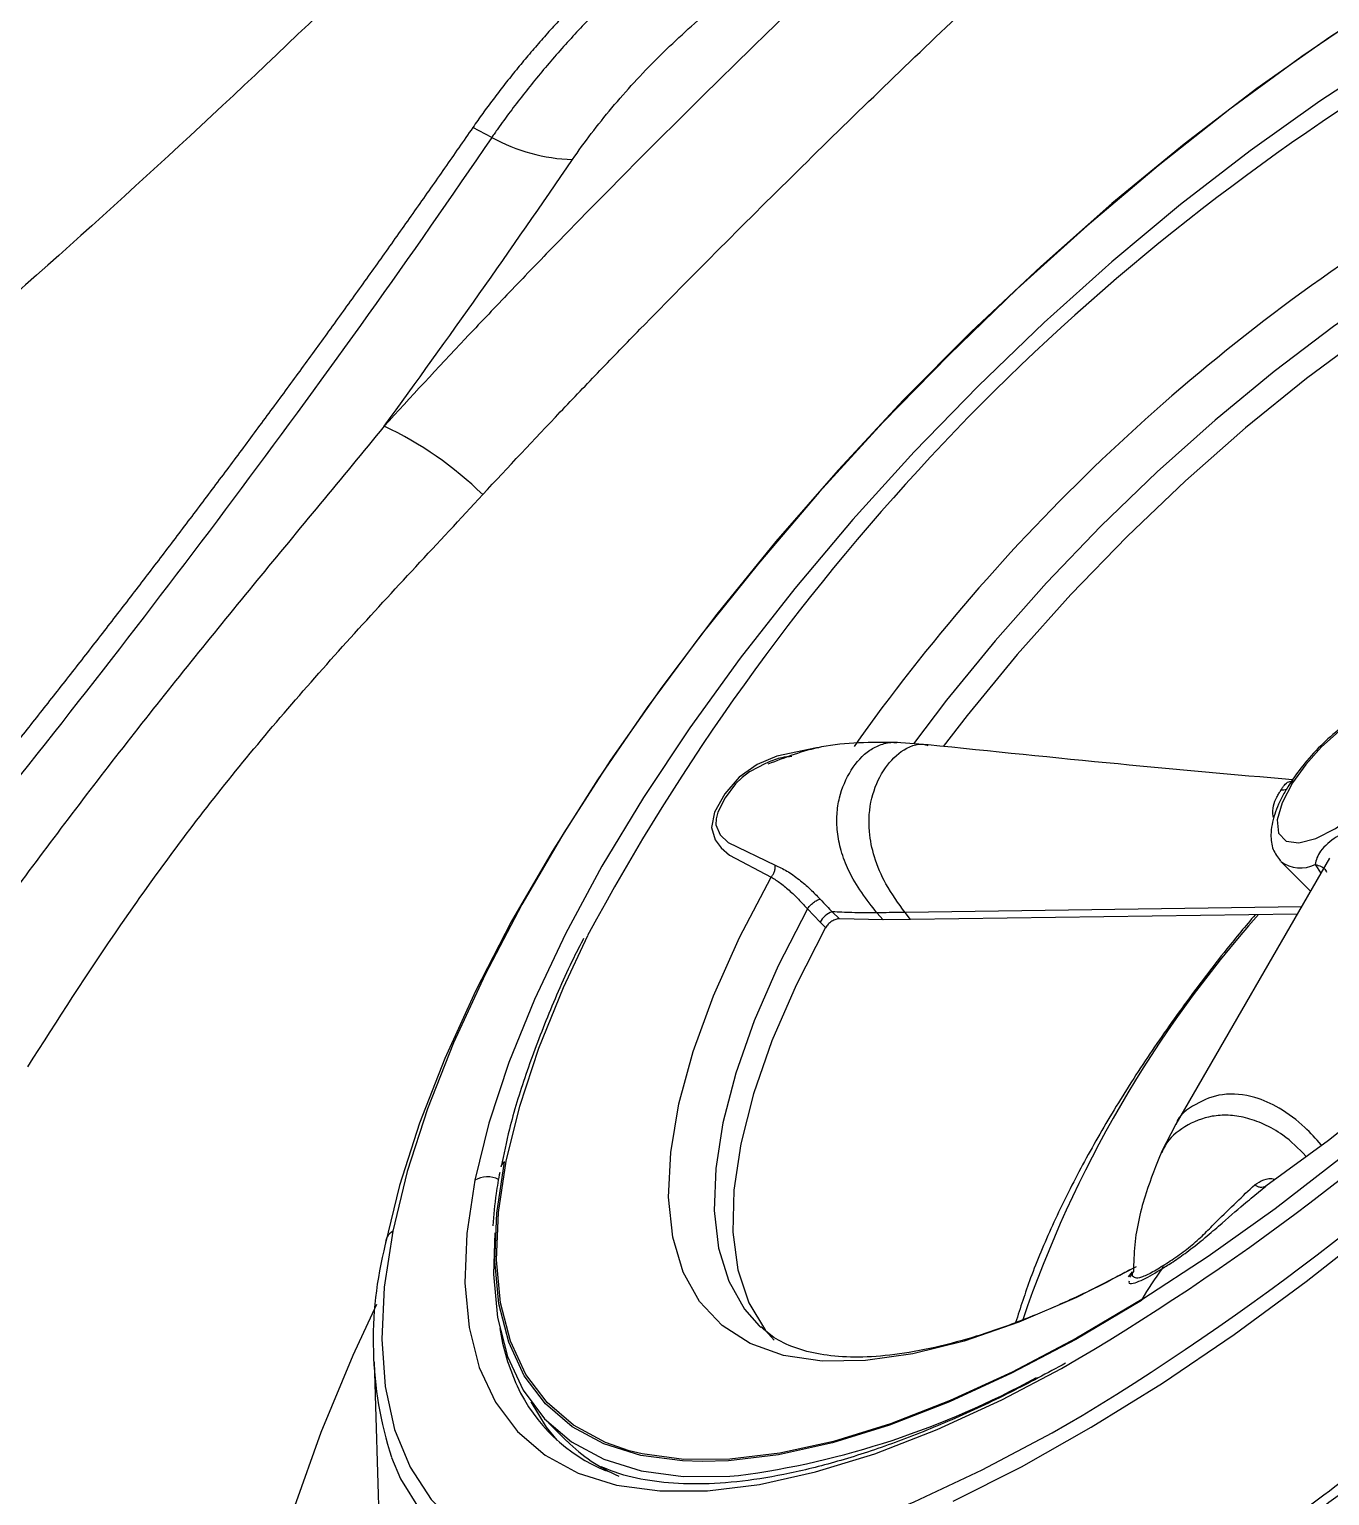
# Model space of a CAD drawing. Extents: x 409 to 498, y 628 to 778.
# Drawn here: x 481.435 to 483.787, y 657.847 to 660.499 of the extents above; entities that cross this region are included whole.
import ezdxf

# ---------------------------------------------------------------- set-up
doc = ezdxf.new("R2010")
doc.units = 0
doc.header["$MEASUREMENT"] = 0
doc.layers.add('1', color=4, linetype='Continuous')
doc.layers.add('GEOMETRY', color=4, linetype='Continuous', lineweight=25)

# ---------------------------------------------------------------- blocks, each defined once
blk = doc.blocks.new('2026_PULSE')
at = {"layer": 'GEOMETRY'}
for p, q in [((73.6943, 15.3433), (73.6598, 15.3611)), ((74.4826, 14.2447), (74.4262, 14.2488)), ((75.2092, 14.0395), (74.9313, 13.5582)), ((75.1215, 14.0329), (75.1748, 13.98)), ((75.1834, 14.0281), (75.1937, 14.0127)), ((75.1583, 13.9515), (74.4415, 13.9414)), ((74.2649, 13.9477), (74.2878, 13.9237)), ((74.3099, 13.9426), (74.323, 13.9298)), ((74.4018, 13.9278), (74.323, 13.9298)), ((74.4018, 13.9278), (74.3907, 13.9407)), ((74.4516, 13.9285), (74.4018, 13.9278)), ((74.4516, 13.9285), (74.4415, 13.9414)), ((75.1507, 13.9383), (74.4516, 13.9285)), ((74.2878, 13.9237), (74.2978, 13.9139)), ((74.9313, 13.5582), (74.905, 13.5071)), ((75.0677, 13.4246), (75.0939, 13.4461)), ((74.8521, 13.2911), (74.8453, 13.2825)), ((74.1779, 13.1934), (74.1808, 13.1907)), ((73.4816, 13.1288), (73.4971, 12.5982)), ((73.797, 13.018), (73.8302, 12.985))]:
    blk.add_line(p, q, dxfattribs=at)
at = {"layer": 'GEOMETRY', "flags": 128}
for points in [[(75.289, 15.5778), (75.1592, 15.4897), (75.029, 15.3942), (74.8992, 15.2918), (74.7708, 15.1832), (74.6444, 15.0691), (74.5211, 14.9502), (74.4014, 14.8273), (74.2863, 14.7013), (74.1764, 14.5728), (74.0725, 14.4428), (73.9753, 14.3121), (73.8853, 14.1815), (73.8032, 14.0519), (73.7295, 13.9241), (73.6647, 13.799), (73.6092, 13.6774), (73.5633, 13.56), (73.5274, 13.4477), (73.5016, 13.341)], [(75.3404, 15.6098), (75.2096, 15.5246), (75.0779, 15.4314), (74.9464, 15.3308), (74.8158, 15.2234), (74.6871, 15.11), (74.5611, 14.9913), (74.4387, 14.8683), (74.3208, 14.7416), (74.2081, 14.6122), (74.1014, 14.481), (74.0015, 14.3489), (73.909, 14.2167), (73.8246, 14.0854), (73.7487, 13.9558), (73.6821, 13.8289), (73.625, 13.7055), (73.578, 13.5864), (73.5412, 13.4726), (73.5151, 13.3646)], [(75.4399, 15.5631), (75.3166, 15.4902), (75.1915, 15.4086), (75.0657, 15.3189), (74.94, 15.2217), (74.8155, 15.1179), (74.693, 15.0082), (74.5736, 14.8934), (74.458, 14.7744), (74.3473, 14.6522), (74.2422, 14.5276), (74.1436, 14.4016), (74.0521, 14.2752), (73.9685, 14.1492), (73.8935, 14.0248), (73.8275, 13.9028), (73.7712, 13.7841), (73.7249, 13.6697), (73.6889, 13.5604), (73.6636, 13.457)], [(74.8699, 13.2412), (74.99, 13.3196), (75.1109, 13.4058), (75.2316, 13.4991), (75.3512, 13.5988), (75.4689, 13.7042), (75.5836, 13.8144), (75.6946, 13.9287), (75.8009, 14.0461), (75.9019, 14.1658), (75.9966, 14.2868), (76.0845, 14.4083), (76.1647, 14.5292), (76.2368, 14.6488), (76.3002, 14.766), (76.3543, 14.88), (76.3988, 14.9899), (76.4333, 15.0948), (76.4576, 15.1941), (76.4715, 15.2869), (76.4749, 15.3724), (76.4677, 15.4502), (76.4608, 15.4834)], [(76.0839, 15.3349), (76.0608, 15.3383), (75.989, 15.3408), (75.9097, 15.3328), (75.8238, 15.3144), (75.7319, 15.2857), (75.6351, 15.247), (75.5341, 15.1987), (75.43, 15.1413), (75.3238, 15.0752), (75.2164, 15.0011), (75.1089, 14.9198), (75.0023, 14.8319), (74.8975, 14.7383), (74.7956, 14.6399), (74.6976, 14.5376), (74.6044, 14.4325), (74.5168, 14.3254), (74.4569, 14.2465)], [(73.5126, 12.9558), (73.5292, 12.9169), (73.5657, 12.8576)], [(74.5283, 12.8764), (74.6519, 12.9387), (74.7784, 13.0101), (74.907, 13.09), (75.0368, 13.178), (75.167, 13.2736), (75.2967, 13.376), (75.4252, 13.4846), (75.5515, 13.5987), (75.6749, 13.7176), (75.7945, 13.8404), (75.9097, 13.9665), (76.0195, 14.095), (76.1234, 14.225), (76.2207, 14.3557), (76.3106, 14.4863), (76.3927, 14.6159), (76.4664, 14.7436), (76.5313, 14.8687), (76.5868, 14.9904), (76.6327, 15.1078), (76.6686, 15.2201), (76.6943, 15.3267)], [(76.0592, 15.3076), (75.983, 15.3049), (75.8975, 15.2912), (75.8054, 15.2663), (75.7075, 15.2307), (75.6048, 15.1847), (75.4984, 15.1287), (75.3893, 15.0633), (75.2787, 14.9892), (75.1676, 14.9071), (75.0573, 14.8178), (74.9487, 14.7223), (74.843, 14.6214), (74.7413, 14.5163), (74.6445, 14.408), (74.5537, 14.2975), (74.5108, 14.2418)], [(76.2698, 14.9169), (76.2668, 14.9058), (76.2349, 14.8076), (76.1924, 14.7043), (76.1397, 14.5967), (76.0773, 14.4859), (76.0058, 14.3731), (75.926, 14.2593), (75.8386, 14.1457), (75.7444, 14.0334), (75.6445, 13.9235), (75.5398, 13.817), (75.4313, 13.7151), (75.32, 13.6187), (75.2072, 13.5287), (75.0939, 13.4461)], [(75.1424, 14.176), (75.1234, 14.1399), (75.1148, 14.1086), (75.1172, 14.0847), (75.1306, 14.0705), (75.1536, 14.0671), (75.1843, 14.0749), (75.22, 14.0932), (75.2574, 14.1203), (75.2932, 14.1539), (75.3243, 14.191), (75.3479, 14.2282), (75.3619, 14.2623), (75.365, 14.2902), (75.357, 14.3095)], [(75.357, 14.3095), (75.3414, 14.3179), (75.3189, 14.3178), (75.291, 14.3092), (75.2596, 14.2926), (75.2269, 14.2693), (75.195, 14.2407), (75.1662, 14.2089), (75.1424, 14.176)], [(74.2858, 14.2391), (74.2813, 14.2389), (74.2098, 14.2241), (74.1742, 14.209), (74.1413, 14.186), (74.1155, 14.1562), (74.0969, 14.123), (74.0915, 14.0949), (74.098, 14.0728), (74.1092, 14.058), (74.1239, 14.0451), (74.1995, 14.0051), (74.1995, 14.0051)], [(74.1924, 14.2122), (74.1889, 14.211), (74.1602, 14.1956), (74.147, 14.1856), (74.1352, 14.1741), (74.1161, 14.1488), (74.1028, 14.123), (74.0997, 14.1109), (74.0996, 14.0999), (74.1071, 14.0819), (74.1215, 14.068), (74.2064, 14.0269), (74.2064, 14.0269)], [(74.8593, 13.3002), (74.7514, 13.2452), (74.6475, 13.2004), (74.5487, 13.1662), (74.4558, 13.1428), (74.3698, 13.1307), (74.2916, 13.1298), (74.2219, 13.1402), (74.1613, 13.1618), (74.1106, 13.1944), (74.0701, 13.2376), (74.0404, 13.291), (74.0216, 13.3541), (74.014, 13.4263), (74.0177, 13.5069), (74.0325, 13.5951), (74.0584, 13.6899), (74.0951, 13.7905), (74.1423, 13.896), (74.1995, 14.0051)], [(74.2649, 13.9477), (74.2123, 13.8447), (74.169, 13.7453), (74.1356, 13.6504), (74.1122, 13.5611), (74.0992, 13.4781), (74.0965, 13.4022), (74.1044, 13.3342), (74.1226, 13.2746), (74.1511, 13.224), (74.1779, 13.1934)], [(73.9428, 12.9678), (73.8997, 12.9826), (73.8422, 13.0137), (73.7941, 13.0548), (73.7559, 13.1058), (73.7279, 13.1662), (73.7102, 13.2355), (73.703, 13.3132), (73.7064, 13.3988), (73.7203, 13.4916), (73.7446, 13.5909), (73.7791, 13.6958), (73.8236, 13.8057), (73.8676, 13.8995)], [(74.2976, 13.9142), (74.2444, 13.8097), (74.2008, 13.709), (74.1674, 13.6131), (74.1444, 13.5228), (74.1319, 13.4392), (74.1303, 13.3629), (74.1394, 13.2948), (74.1592, 13.2355), (74.1894, 13.1855), (74.2051, 13.1676)], [(74.0744, 12.948), (74.0389, 12.9492), (73.9636, 12.9594), (73.8969, 12.9801), (73.8393, 13.0112), (73.7911, 13.0524), (73.7529, 13.1035), (73.7248, 13.164), (73.7071, 13.2335), (73.6999, 13.3114), (73.7032, 13.3972), (73.7171, 13.4901)], [(73.6636, 13.457), (73.6492, 13.3605), (73.6457, 13.2713), (73.6531, 13.1904), (73.6716, 13.1182), (73.7007, 13.0554), (73.7405, 13.0023), (73.7905, 12.9595), (73.8504, 12.9272), (73.9197, 12.9056), (73.9979, 12.895), (74.0844, 12.8954), (74.1786, 12.9069), (74.2797, 12.9293), (74.3869, 12.9624), (74.4995, 13.0061), (74.6165, 13.0599), (74.7248, 13.1166)], [(73.5151, 13.3646), (73.4996, 13.2634), (73.4951, 13.1695), (73.5014, 13.0837), (73.5185, 13.0064), (73.5464, 12.9383), (73.5848, 12.8798), (73.6335, 12.8313), (73.6922, 12.7931), (73.7603, 12.7655), (73.8376, 12.7487), (73.9234, 12.7427), (74.0171, 12.7477), (74.1182, 12.7636), (74.2259, 12.7903), (74.3394, 12.8276), (74.4581, 12.8753), (74.5812, 12.933), (74.7076, 13.0003), (74.7618, 13.0314)], [(73.6998, 13.362), (73.6974, 13.2873), (73.7047, 13.2086), (73.7226, 13.1383), (73.751, 13.0772), (73.7897, 13.0255), (73.8384, 12.9838), (73.8967, 12.9524), (73.9641, 12.9314), (74.0402, 12.9211), (74.1244, 12.9215), (74.1401, 12.9227)], [(74.8699, 13.2412), (74.7515, 13.1712), (74.6356, 13.1101), (74.5231, 13.0584), (74.415, 13.0165), (74.312, 12.9847), (74.2149, 12.9632), (74.1245, 12.9522), (74.0414, 12.9518), (73.9663, 12.962), (73.9428, 12.9678)], [(74.8692, 13.2392), (74.7505, 13.1691), (74.6343, 13.1078), (74.5217, 13.056), (74.4133, 13.014), (74.3101, 12.9821), (74.2128, 12.9606), (74.1222, 12.9496), (74.0744, 12.948)], [(73.4854, 13.2325), (73.4426, 13.1397), (73.3849, 13.0008), (73.3371, 12.8666), (73.2993, 12.7378), (73.2718, 12.6149), (73.2546, 12.4985), (73.2479, 12.3892), (73.2517, 12.2875), (73.2659, 12.1939), (73.2906, 12.1088), (73.3255, 12.0327), (73.3352, 12.0162)], [(73.7646, 13.0564), (73.7926, 13.0106), (73.8119, 12.9871)]]:
    blk.add_lwpolyline(points, dxfattribs=at)
at = {"layer": 'GEOMETRY'}
for centre, radius, start, end in [((77.5181, 11.94), 4.1432, 122.2378, 151.7743), ((73.8491, 15.6209), 0.3178, 240.8493, 268.4005), ((77.2642, 12.176), 3.5726, 122.6526, 144.6772), ((73.2196, 14.2279), 0.6558, 45.6802, 64.7245), ((72.2427, 17.1717), 4.8464, 301.318, 329.1208), ((72.5292, 16.8928), 4.3681, 300.175, 328.4469), ((75.1566, 14.0821), 0.0602, 233.6192, 296.4109), ((74.3231, 13.9049), 0.0399, 109.3093, 152.0095), ((76.6881, 12.5126), 2.1481, 138.4484, 161.2105), ((73.7238, 13.4781), 0.0138, 118.9199, 167.6151), ((73.6863, 13.4171), 0.046, 64.0707, 119.5675), ((74.1779, 13.1675), 0.6982, 165.6046, 197.6445), ((73.5282, 13.3415), 0.0266, 119.694, 181.0229), ((75.295, 13.0007), 0.4885, 142.6367, 150.4964), ((74.8994, 13.3019), 0.0088, 326.6313, 4.5115), ((74.8763, 13.2377), 0.0073, 151.0754, 167.9515), ((74.1132, 13.2551), 0.4101, 189.2926, 204.5009), ((74.0152, 13.212), 0.303, 204.7596, 247.9262), ((73.9354, 14.452), 1.5429, 277.6248, 298.8294), ((74.0452, 13.2032), 0.3063, 225.4273, 246.6769)]:
    blk.add_arc(centre, radius, start, end, dxfattribs=at)
for points, knots in [([(78.3118, 27.8663), (78.3139, 27.841), (78.3181, 27.7904), (78.3239, 27.7145), (78.3294, 27.6384), (78.3344, 27.5623), (78.3391, 27.4861), (78.3433, 27.4099), (78.3471, 27.3335), (78.3506, 27.2571), (78.358, 27.0699), (78.3647, 26.77), (78.3616, 26.2241), (78.3289, 25.541), (78.2585, 24.8637), (78.1794, 24.3221), (78.1089, 23.9178), (78.0406, 23.5806), (77.988, 23.346), (77.9564, 23.212), (77.9322, 23.1114), (77.9071, 23.0106), (77.8725, 22.8762), (77.8088, 22.6403), (77.6696, 22.1702), (77.3476, 21.2435), (76.9384, 20.3374), (76.533, 19.5889), (76.3758, 19.3178), (76.2659, 19.1353), (76.2099, 19.044), (76.1495, 18.9473), (76.0726, 18.8265), (75.975, 18.6763), (75.7899, 18.3988), (75.5298, 18.0271), (75.1849, 17.5664), (74.5876, 16.8196), (73.688, 15.8292), (72.629, 14.862), (71.7299, 14.1502), (71.2152, 13.7815), (70.8939, 13.5653), (70.7742, 13.4862), (70.6721, 13.4198), (70.5766, 13.3585), (70.4769, 13.2957), (70.3857, 13.2393), (70.2035, 13.1288), (69.9358, 12.9724), (69.4362, 12.6994), (68.7987, 12.3864), (68.0159, 12.0575), (67.3519, 11.8244), (66.8816, 11.6836), (66.6528, 11.6209), (66.5183, 11.5857), (66.4175, 11.5602), (66.3099, 11.534), (66.1756, 11.502), (66.0069, 11.4636), (65.8046, 11.4205), (65.5331, 11.3666), (65.1946, 11.3066), (64.7844, 11.2455), (64.3729, 11.196), (63.9588, 11.1579), (63.5463, 11.1317), (63.2214, 11.1203), (62.9841, 11.1165), (62.8337, 11.1156), (62.6837, 11.1163), (62.5342, 11.1186), (62.3851, 11.1224), (62.2365, 11.1277), (62.0883, 11.1345), (61.9407, 11.1428), (61.8425, 11.1495), (61.7934, 11.1529)], [0, 0, 0, 0, 0.002929, 0.00586, 0.008794, 0.011731, 0.01467, 0.017613, 0.020557, 0.023505, 0.026455, 0.042212, 0.058194, 0.089623, 0.121351, 0.136994, 0.152955, 0.168802, 0.176742, 0.180716, 0.184693, 0.188675, 0.192661, 0.200648, 0.216694, 0.248673, 0.311921, 0.327818, 0.343553, 0.346774, 0.351486, 0.355458, 0.359432, 0.36739, 0.37536, 0.396463, 0.417743, 0.4392, 0.502493, 0.56579, 0.597904, 0.629633, 0.636011, 0.640905, 0.645564, 0.649541, 0.653514, 0.658648, 0.661453, 0.677187, 0.693124, 0.724889, 0.756559, 0.788623, 0.804637, 0.812624, 0.815815, 0.8206, 0.824585, 0.828569, 0.836533, 0.844551, 0.852452, 0.868517, 0.884291, 0.900429, 0.916472, 0.932421, 0.948273, 0.954091, 0.959891, 0.965674, 0.971439, 0.977187, 0.982917, 0.988629, 0.994324, 1, 1, 1, 1]), ([(72.38, 12.1758), (72.3809, 12.1748), (72.3819, 12.1737), (72.3838, 12.1716), (72.3866, 12.1684), (72.3933, 12.1611), (72.4072, 12.1468), (72.4197, 12.1351), (72.4457, 12.1124), (72.4641, 12.0982), (72.5226, 12.0585), (72.566, 12.0358), (72.6611, 11.9981), (72.7129, 11.983), (72.7969, 11.9662), (72.8259, 11.9616), (72.8861, 11.9545), (72.9173, 11.9519), (73.0128, 11.9474), (73.0795, 11.9485), (73.2186, 11.959), (73.291, 11.9683), (73.4038, 11.9885), (73.442, 11.9963), (73.5005, 12.0096), (73.5202, 12.0143), (73.5598, 12.0242), (73.5798, 12.0294), (73.6804, 12.0568), (73.7623, 12.0827), (73.9288, 12.1422), (74.0134, 12.1758), (74.1852, 12.2509), (74.2724, 12.2923), (74.4052, 12.3604), (74.4498, 12.3842), (74.5389, 12.4333), (74.5834, 12.4587), (74.7167, 12.5372), (74.8054, 12.5928), (74.9824, 12.7103), (75.0707, 12.7722), (75.2028, 12.87), (75.2467, 12.9034), (75.3345, 12.9718), (75.3784, 13.007), (75.5084, 13.1136), (75.5934, 13.1869), (75.76, 13.3376), (75.8416, 13.4151), (76.0015, 13.5742), (76.0798, 13.6559), (76.1755, 13.7607), (76.1946, 13.7819), (76.2323, 13.8242), (76.251, 13.8454), (76.3065, 13.9093), (76.3428, 13.952), (76.4494, 14.0807), (76.5175, 14.1673), (76.648, 14.3418), (76.7104, 14.4298), (76.7997, 14.5628), (76.8287, 14.6073), (76.8711, 14.6744), (76.8851, 14.6968), (76.9125, 14.7415), (76.926, 14.7638), (76.9922, 14.875), (77.0413, 14.9632), (77.132, 15.1379), (77.1737, 15.2245), (77.2496, 15.3958), (77.2838, 15.4807), (77.3219, 15.5855), (77.3292, 15.6064), (77.3434, 15.6479), (77.3503, 15.6685), (77.3699, 15.7299), (77.382, 15.7702), (77.4151, 15.8893), (77.4329, 15.9664), (77.4605, 16.1157), (77.4703, 16.1879), (77.4787, 16.2925), (77.4804, 16.3267), (77.4815, 16.377), (77.4816, 16.3935), (77.4813, 16.4262), (77.4809, 16.4423), (77.4774, 16.5215), (77.4706, 16.581), (77.449, 16.6923), (77.4342, 16.7441), (77.3968, 16.8397), (77.3741, 16.8835), (77.3207, 16.9623), (77.2903, 16.997), (77.2562, 17.0267)], [0, 0, 0, 0, 0.000977, 0.000977, 0.001953, 0.003906, 0.007813, 0.015625, 0.015625, 0.03125, 0.03125, 0.0625, 0.0625, 0.09375, 0.09375, 0.109375, 0.109375, 0.125, 0.125, 0.15625, 0.15625, 0.1875, 0.1875, 0.203125, 0.203125, 0.210937, 0.210937, 0.21875, 0.21875, 0.25, 0.25, 0.28125, 0.28125, 0.3125, 0.3125, 0.328125, 0.328125, 0.34375, 0.34375, 0.375, 0.375, 0.40625, 0.40625, 0.421875, 0.421875, 0.4375, 0.4375, 0.46875, 0.46875, 0.5, 0.5, 0.53125, 0.53125, 0.539062, 0.539062, 0.546875, 0.546875, 0.5625, 0.5625, 0.59375, 0.59375, 0.625, 0.625, 0.640625, 0.640625, 0.648437, 0.648437, 0.65625, 0.65625, 0.6875, 0.6875, 0.71875, 0.71875, 0.75, 0.75, 0.757812, 0.757812, 0.765625, 0.765625, 0.78125, 0.78125, 0.8125, 0.8125, 0.84375, 0.84375, 0.859375, 0.859375, 0.867187, 0.867187, 0.875, 0.875, 0.90625, 0.90625, 0.9375, 0.9375, 0.96875, 0.96875, 1, 1, 1, 1]), ([(77.3847, 16.55), (77.3896, 16.5349), (77.4014, 16.4981), (77.4143, 16.427), (77.4229, 16.3396), (77.4245, 16.2428), (77.4184, 16.1384), (77.4045, 16.0261), (77.3826, 15.9067), (77.3522, 15.7797), (77.3132, 15.646), (77.2654, 15.5063), (77.2088, 15.3615), (77.1436, 15.2126), (77.0698, 15.0604), (76.9879, 14.906), (76.8981, 14.7507), (76.8006, 14.5946), (76.6956, 14.4379), (76.583, 14.2806), (76.4631, 14.1234), (76.3367, 13.9675), (76.2047, 13.8142), (76.068, 13.6645), (75.9274, 13.5194), (75.783, 13.379), (75.6347, 13.243), (75.4825, 13.1114), (75.3272, 12.9849), (75.1698, 12.8642), (75.011, 12.7501), (74.8519, 12.6431), (74.6933, 12.5438), (74.5362, 12.4526), (74.3812, 12.3698), (74.2284, 12.2953), (74.0781, 12.229), (73.931, 12.171), (73.7884, 12.1217), (73.6512, 12.0811), (73.5205, 12.0494), (73.3972, 12.0264), (73.2823, 12.0118), (73.1762, 12.0053), (73.0784, 12.0064), (72.9899, 12.0145), (72.9163, 12.0273), (72.8774, 12.0392), (72.8607, 12.0443)], [0, 0, 0, 0, 0.014869, 0.03631, 0.057648, 0.078962, 0.100264, 0.12125, 0.142498, 0.163987, 0.185705, 0.207622, 0.2297, 0.251894, 0.274157, 0.296439, 0.318692, 0.340802, 0.363072, 0.385556, 0.408185, 0.430885, 0.45357, 0.476153, 0.498563, 0.520788, 0.543154, 0.565665, 0.588252, 0.61088, 0.633504, 0.656082, 0.67858, 0.700971, 0.723196, 0.745348, 0.767598, 0.789853, 0.812048, 0.834128, 0.85604, 0.877736, 0.899178, 0.920353, 0.941516, 0.962789, 0.984012, 1, 1, 1, 1]), ([(74.739, 16.0388), (74.686, 15.9924), (74.6329, 15.9451), (74.553, 15.8726), (74.5262, 15.8481), (74.4729, 15.799), (74.4463, 15.7743), (74.3139, 15.6504), (74.2092, 15.5496), (74.0019, 15.3455), (73.8991, 15.2422), (73.7722, 15.1112), (73.7469, 15.0849), (73.6964, 15.0321), (73.6712, 15.0056), (73.5965, 14.9263), (73.5476, 14.8735), (73.4996, 14.8209)], [0, 0, 0, 0, 0.125, 0.125, 0.1875, 0.1875, 0.25, 0.25, 0.5, 0.5, 0.75, 0.75, 0.8125, 0.8125, 0.875, 0.875, 1, 1, 1, 1]), ([(73.6778, 14.6971), (73.7237, 14.7468), (73.7705, 14.7966), (73.8418, 14.8716), (73.8658, 14.8966), (73.9139, 14.9466), (73.938, 14.9714), (74.059, 15.0954), (74.1567, 15.1933), (74.3536, 15.3872), (74.4528, 15.4832), (74.5781, 15.6014), (74.6032, 15.6249), (74.6536, 15.6718), (74.6789, 15.6952), (74.7545, 15.7645), (74.8047, 15.8098), (74.8547, 15.8542)], [0, 0, 0, 0, 0.125, 0.125, 0.1875, 0.1875, 0.25, 0.25, 0.5, 0.5, 0.75, 0.75, 0.8125, 0.8125, 0.875, 0.875, 1, 1, 1, 1]), ([(74.119, 15.8203), (74.1148, 15.8174), (74.1064, 15.8115), (74.0937, 15.8024), (74.081, 15.7932), (74.0683, 15.7837), (74.0556, 15.7741), (74.0429, 15.7643), (74.0303, 15.7543), (74.0176, 15.7441), (74.005, 15.7337), (73.9924, 15.7232), (73.9798, 15.7126), (73.9673, 15.7018), (73.9549, 15.6908), (73.9425, 15.6797), (73.9301, 15.6685), (73.9179, 15.6571), (73.9057, 15.6457), (73.8936, 15.6341), (73.8816, 15.6223), (73.8696, 15.6105), (73.8578, 15.5986), (73.8461, 15.5866), (73.8345, 15.5745), (73.823, 15.5623), (73.8117, 15.55), (73.8004, 15.5377), (73.7893, 15.5253), (73.7784, 15.5128), (73.7676, 15.5003), (73.7569, 15.4878), (73.7464, 15.4752), (73.7361, 15.4626), (73.7259, 15.4499), (73.7159, 15.4373), (73.7061, 15.4246), (73.6964, 15.4119), (73.687, 15.3992), (73.6777, 15.3865), (73.6686, 15.3738), (73.6628, 15.3654), (73.6598, 15.3611)], [0, 0, 0, 0, 0.024999, 0.049999, 0.074998, 0.099999, 0.125, 0.150001, 0.175004, 0.200007, 0.22501, 0.250013, 0.275016, 0.300019, 0.32502, 0.350021, 0.37502, 0.400018, 0.425015, 0.450011, 0.475006, 0.5, 0.524994, 0.549989, 0.574985, 0.599982, 0.62498, 0.649979, 0.67498, 0.699981, 0.724984, 0.749987, 0.77499, 0.799993, 0.824996, 0.849998, 0.875, 0.900001, 0.925002, 0.950001, 0.975001, 1, 1, 1, 1]), ([(74.1368, 15.7859), (74.1343, 15.7841), (74.1317, 15.7823), (74.1266, 15.7788), (74.1189, 15.7734), (74.1112, 15.7679), (74.0959, 15.7568), (74.0857, 15.7492), (74.0552, 15.7259), (74.035, 15.7096), (73.9947, 15.6758), (73.9746, 15.6582), (73.9348, 15.6216), (73.9154, 15.603), (73.8774, 15.5651), (73.8589, 15.5457), (73.8228, 15.5064), (73.8051, 15.4863), (73.7709, 15.4456), (73.7545, 15.4252), (73.7311, 15.3946), (73.7235, 15.3843), (73.7123, 15.369), (73.7068, 15.3613), (73.7014, 15.3536), (73.6978, 15.3485), (73.696, 15.3459), (73.6943, 15.3433)], [0, 0, 0, 0, 0.015625, 0.015625, 0.03125, 0.0625, 0.0625, 0.125, 0.125, 0.25, 0.25, 0.375, 0.375, 0.5, 0.5, 0.625, 0.625, 0.75, 0.75, 0.875, 0.875, 0.9375, 0.9375, 0.96875, 0.984375, 0.984375, 1, 1, 1, 1]), ([(73.8402, 15.3032), (73.8616, 15.3346), (73.8855, 15.3657), (73.9245, 15.4122), (73.9379, 15.4275), (73.9653, 15.4574), (73.9794, 15.4721), (74.0083, 15.501), (74.0231, 15.5151), (74.0533, 15.5429), (74.0686, 15.5563), (74.1146, 15.5948), (74.1456, 15.6185), (74.177, 15.64)], [0, 0, 0, 0, 0.25, 0.25, 0.375, 0.375, 0.5, 0.5, 0.625, 0.625, 0.75, 0.75, 1, 1, 1, 1]), ([(73.6598, 15.3611), (73.6429, 15.3367), (73.609, 15.2877), (73.5577, 15.2147), (73.5062, 15.1419), (73.4545, 15.0693), (73.4024, 14.9971), (73.3501, 14.9251), (73.2975, 14.8534), (73.2446, 14.782), (73.1915, 14.7108), (73.1381, 14.64), (73.0845, 14.5694), (73.0305, 14.499), (72.9764, 14.429), (72.9219, 14.3592), (72.8673, 14.2897), (72.8123, 14.2205), (72.7571, 14.1515), (72.7017, 14.0828), (72.646, 14.0144), (72.5901, 13.9463), (72.5339, 13.8784), (72.4775, 13.8108), (72.4209, 13.7435), (72.364, 13.6765), (72.3069, 13.6097), (72.2495, 13.5432), (72.1919, 13.477), (72.1341, 13.4111), (72.0761, 13.3454), (72.0178, 13.28), (71.9593, 13.2149), (71.9006, 13.1501), (71.8416, 13.0855), (71.7825, 13.0212), (71.7428, 12.9786), (71.723, 12.9572)], [0, 0, 0, 0, 0.028571, 0.057143, 0.085714, 0.114286, 0.142857, 0.171428, 0.2, 0.228571, 0.257142, 0.285714, 0.314285, 0.342857, 0.371428, 0.399999, 0.428571, 0.457142, 0.485714, 0.514285, 0.542857, 0.571428, 0.6, 0.628571, 0.657142, 0.685714, 0.714285, 0.742857, 0.771428, 0.8, 0.828571, 0.857143, 0.885714, 0.914286, 0.942857, 0.971429, 1, 1, 1, 1]), ([(73.6943, 15.3433), (73.5475, 15.1278), (73.396, 14.9162), (73.0861, 14.5004), (72.9275, 14.2961), (72.6035, 13.8946), (72.4382, 13.6976), (72.1013, 13.3108), (71.9298, 13.1211), (71.7547, 12.9352)], [0, 0, 0, 0, 0.25, 0.25, 0.5, 0.5, 0.75, 0.75, 1, 1, 1, 1]), ([(73.4996, 14.8209), (73.4222, 14.7265), (73.345, 14.6337), (73.1936, 14.4493), (73.1194, 14.3575), (72.9755, 14.174), (72.9057, 14.082), (72.7703, 13.8994), (72.7047, 13.8088), (72.6398, 13.7197)], [0, 0, 0, 0, 0.25, 0.25, 0.5, 0.5, 0.75, 0.75, 1, 1, 1, 1]), ([(72.8549, 13.6622), (72.9082, 13.7457), (72.9635, 13.8319), (73.0535, 13.9626), (73.0848, 14.0064), (73.1496, 14.0939), (73.1832, 14.1375), (73.2873, 14.2672), (73.3614, 14.3527), (73.5161, 14.5236), (73.5966, 14.6092), (73.6778, 14.6971)], [0, 0, 0, 0, 0.25, 0.25, 0.375, 0.375, 0.5, 0.5, 0.75, 0.75, 1, 1, 1, 1]), ([(75.3682, 14.3274), (75.3659, 14.3282), (75.3552, 14.3319), (75.3326, 14.329), (75.3001, 14.3196), (75.2629, 14.2998), (75.2245, 14.2721), (75.1884, 14.2389), (75.1577, 14.2042), (75.1422, 14.1812), (75.1352, 14.1707)], [0, 0, 0, 0, 0.031418, 0.149725, 0.288761, 0.439848, 0.587691, 0.733249, 0.878341, 1, 1, 1, 1]), ([(74.4279, 14.2487), (74.3808, 14.249), (74.2965, 14.2494), (74.225, 14.2216), (74.1934, 14.2094)], [0, 0, 0, 0, 0.559269, 1, 1, 1, 1]), ([(74.3907, 13.9407), (74.372, 13.9647), (74.3461, 13.9981), (74.3255, 14.0514), (74.3184, 14.0861), (74.3176, 14.1187), (74.3236, 14.158), (74.3424, 14.2006), (74.3707, 14.2325), (74.3985, 14.246), (74.4153, 14.2501), (74.4246, 14.2485), (74.4261, 14.2482)], [0, 0, 0, 0, 0.242683, 0.337537, 0.42024, 0.495057, 0.56566, 0.702706, 0.839753, 0.910356, 0.985173, 1, 1, 1, 1]), ([(74.4415, 13.9414), (74.4294, 13.9579), (74.4077, 13.9878), (74.3858, 14.0381), (74.3743, 14.0913), (74.3781, 14.1484), (74.4008, 14.2), (74.4341, 14.2361), (74.4649, 14.2485), (74.4809, 14.2441), (74.4829, 14.2436)], [0, 0, 0, 0, 0.171859, 0.309768, 0.423081, 0.566742, 0.700986, 0.83523, 0.978892, 1, 1, 1, 1]), ([(75.1425, 14.1811), (75.0373, 14.1905), (74.8173, 14.21), (74.5977, 14.2328), (74.4831, 14.2446)], [0, 0, 0, 0, 0.477981, 1, 1, 1, 1]), ([(74.2369, 14.2233), (74.2308, 14.223), (74.2161, 14.222), (74.2012, 14.2158), (74.1924, 14.2122)], [0, 0, 0, 0, 0.415895, 1, 1, 1, 1]), ([(75.1385, 14.176), (75.1345, 14.1694), (75.1224, 14.1499), (75.1083, 14.1179), (75.1018, 14.0848), (75.105, 14.0553), (75.1154, 14.0411), (75.1204, 14.0343)], [0, 0, 0, 0, 0.125813, 0.371457, 0.627662, 0.823547, 1, 1, 1, 1]), ([(75.1212, 14.1623), (75.1223, 14.1641), (75.1246, 14.1676), (75.1288, 14.1734), (75.134, 14.1783), (75.1411, 14.179), (75.1441, 14.1793)], [0, 0, 0, 0, 0.162667, 0.334353, 0.715506, 1, 1, 1, 1]), ([(75.1319, 14.1649), (75.1315, 14.1646), (75.1302, 14.1634), (75.1267, 14.1624), (75.123, 14.1624), (75.1212, 14.1623)], [0, 0, 0, 0, 0.161096, 0.591254, 1, 1, 1, 1]), ([(75.1424, 14.176), (75.1406, 14.1755), (75.137, 14.1744), (75.1359, 14.1715), (75.1354, 14.1701)], [0, 0, 0, 0, 0.5, 1, 1, 1, 1]), ([(75.1089, 14.1121), (75.1084, 14.1132), (75.1057, 14.1203), (75.1073, 14.1341), (75.1123, 14.1475), (75.1177, 14.1566), (75.1201, 14.1605), (75.1212, 14.1623)], [0, 0, 0, 0, 0.068933, 0.419353, 0.728703, 0.868014, 1, 1, 1, 1]), ([(75.2934, 14.0966), (75.2872, 14.0962), (75.2752, 14.0956), (75.2495, 14.0918), (75.2206, 14.0794), (75.1965, 14.0588), (75.1855, 14.0397), (75.1841, 14.0321), (75.1834, 14.0281)], [0, 0, 0, 0, 0.117226, 0.224254, 0.501758, 0.778233, 0.884254, 1, 1, 1, 1]), ([(74.1995, 14.0051), (74.2006, 14.0066), (74.2031, 14.0096), (74.2055, 14.0154), (74.2069, 14.0215), (74.2066, 14.0251), (74.2064, 14.0269)], [0, 0, 0, 0, 0.243848, 0.499997, 0.756147, 1, 1, 1, 1]), ([(74.1995, 14.0051), (74.2051, 14.0018), (74.2163, 13.9952), (74.2338, 13.9801), (74.2507, 13.9638), (74.2603, 13.9529), (74.2649, 13.9477)], [0, 0, 0, 0, 0.265512, 0.525913, 0.775992, 1, 1, 1, 1]), ([(74.2064, 14.0269), (74.2135, 14.0237), (74.2275, 14.0175), (74.2494, 14.0017), (74.2703, 13.984), (74.282, 13.9716), (74.2878, 13.9655)], [0, 0, 0, 0, 0.267638, 0.526359, 0.768608, 1, 1, 1, 1]), ([(75.1834, 14.0281), (75.1871, 14.0271), (75.1947, 14.0251), (75.2017, 14.0198), (75.2032, 14.0155), (75.2037, 14.0144)], [0, 0, 0, 0, 0.408412, 0.842438, 1, 1, 1, 1]), ([(74.2649, 13.9477), (74.2655, 13.9486), (74.2668, 13.9504), (74.2694, 13.9534), (74.2724, 13.9563), (74.2758, 13.9592), (74.2793, 13.9616), (74.2825, 13.9635), (74.2854, 13.9649), (74.287, 13.9653), (74.2878, 13.9655)], [0, 0, 0, 0, 0.115116, 0.238301, 0.367522, 0.499988, 0.632456, 0.761682, 0.884876, 1, 1, 1, 1]), ([(74.2878, 13.9655), (74.2918, 13.9612), (74.299, 13.9533), (74.3065, 13.9459), (74.3099, 13.9426)], [0, 0, 0, 0, 0.55197, 1, 1, 1, 1]), ([(74.323, 13.9298), (74.3219, 13.9298), (74.3198, 13.9298), (74.3162, 13.929), (74.3126, 13.9275), (74.3089, 13.9254), (74.3054, 13.9229), (74.3023, 13.9201), (74.2997, 13.917), (74.2985, 13.9149), (74.2979, 13.9138)], [0, 0, 0, 0, 0.130545, 0.254574, 0.378064, 0.50711, 0.634341, 0.754715, 0.874481, 1, 1, 1, 1]), ([(74.3907, 13.9407), (74.3754, 13.9406), (74.348, 13.9405), (74.3216, 13.942), (74.3099, 13.9426)], [0, 0, 0, 0, 0.556579, 1, 1, 1, 1]), ([(74.4415, 13.9414), (74.432, 13.9413), (74.4151, 13.941), (74.3981, 13.9408), (74.3907, 13.9407)], [0, 0, 0, 0, 0.559371, 1, 1, 1, 1]), ([(75.0748, 13.9373), (75.0575, 13.9167), (75.0123, 13.8627), (74.9455, 13.7741), (74.8746, 13.6726), (74.8109, 13.5716), (74.7547, 13.4719), (74.7068, 13.3744), (74.6681, 13.2829), (74.6501, 13.2262), (74.6416, 13.1994)], [0, 0, 0, 0, 0.082099, 0.214655, 0.347346, 0.480227, 0.613361, 0.746824, 0.880704, 1, 1, 1, 1]), ([(73.8602, 13.8943), (73.8542, 13.8827), (73.8292, 13.8341), (73.7937, 13.7516), (73.7545, 13.6478), (73.7267, 13.5574), (73.7158, 13.504), (73.7113, 13.4816)], [0, 0, 0, 0, 0.0779886, 0.3255269, 0.5732593, 0.8212161, 1, 1, 1, 1]), ([(75.1939, 13.5212), (75.1844, 13.5319), (75.1624, 13.557), (75.1218, 13.5871), (75.0712, 13.6108), (75.015, 13.6163), (74.9668, 13.5961), (74.9363, 13.5749), (74.9319, 13.5584), (74.9317, 13.5577)], [0, 0, 0, 0, 0.133938, 0.312274, 0.458803, 0.644577, 0.818173, 0.99177, 1, 1, 1, 1]), ([(75.1665, 13.5007), (75.1534, 13.5141), (75.1311, 13.537), (75.092, 13.5586), (75.0583, 13.5709), (75.0265, 13.5755), (74.9878, 13.573), (74.9462, 13.5559), (74.9159, 13.5303), (74.9076, 13.5111), (74.9058, 13.5068)], [0, 0, 0, 0, 0.176558, 0.299282, 0.406285, 0.503085, 0.594433, 0.771747, 0.94906, 1, 1, 1, 1]), ([(74.9057, 13.5087), (74.8958, 13.4842), (74.8741, 13.4309), (74.8562, 13.3551), (74.855, 13.3077), (74.8546, 13.2915)], [0, 0, 0, 0, 0.357435, 0.780162, 1, 1, 1, 1]), ([(73.7087, 13.4713), (73.7062, 13.4585), (73.6999, 13.4249), (73.6976, 13.3938), (73.6961, 13.3746)], [0, 0, 0, 0, 0.383358, 1, 1, 1, 1]), ([(74.9082, 13.3026), (74.9169, 13.3081), (74.9299, 13.3164), (74.948, 13.3297), (74.9653, 13.3437), (74.9849, 13.3618), (75.0252, 13.4029), (75.0522, 13.4283), (75.0739, 13.4488)], [0, 0, 0, 0, 0.1242196, 0.185097, 0.2455973, 0.367311, 0.4916374, 1, 1, 1, 1]), ([(75.0739, 13.4488), (75.0791, 13.452), (75.0892, 13.4585), (75.1031, 13.4612), (75.1106, 13.459), (75.1109, 13.4589)], [0, 0, 0, 0, 0.497937, 0.979288, 1, 1, 1, 1]), ([(75.0939, 13.4461), (75.0925, 13.4454), (75.0896, 13.4439), (75.0843, 13.4438), (75.0788, 13.4453), (75.0755, 13.4477), (75.0739, 13.4488)], [0, 0, 0, 0, 0.24385, 0.5, 0.756149, 1, 1, 1, 1]), ([(74.9068, 13.2971), (74.9132, 13.3012), (74.9275, 13.3102), (74.953, 13.3281), (74.9819, 13.351), (75.0174, 13.3813), (75.0457, 13.4066), (75.0632, 13.4209), (75.0677, 13.4246)], [0, 0, 0, 0, 0.10627, 0.235318, 0.393431, 0.564541, 0.88715, 1, 1, 1, 1]), ([(74.8483, 13.2949), (74.84, 13.2904), (74.7995, 13.2684), (74.7288, 13.2346), (74.6388, 13.1971), (74.5541, 13.1687), (74.4758, 13.1492), (74.4045, 13.1383), (74.3413, 13.1359), (74.2864, 13.1411), (74.2404, 13.1536), (74.205, 13.1702), (74.1881, 13.1854), (74.1807, 13.1921)], [0, 0, 0, 0, 0.025576, 0.12584, 0.225751, 0.325183, 0.42408, 0.522446, 0.62045, 0.718472, 0.81738, 0.919187, 1, 1, 1, 1]), ([(74.8466, 13.2747), (74.8463, 13.2731), (74.8457, 13.2696), (74.8556, 13.2706), (74.8749, 13.278), (74.8948, 13.2899), (74.9068, 13.2971)], [0, 0, 0, 0, 0.1936584, 0.4508515, 0.6672123, 1, 1, 1, 1]), ([(74.8522, 13.2914), (74.852, 13.2897), (74.8515, 13.2862), (74.8494, 13.2833), (74.8483, 13.2818)], [0, 0, 0, 0, 0.489603, 1, 1, 1, 1]), ([(74.8544, 13.2915), (74.8536, 13.29), (74.851, 13.2856), (74.8555, 13.2812), (74.8628, 13.28), (74.8736, 13.2835), (74.8873, 13.2899), (74.8998, 13.2975), (74.9082, 13.3026)], [0, 0, 0, 0, 0.120405, 0.342862, 0.560611, 0.668861, 0.777773, 1, 1, 1, 1]), ([(74.7319, 13.1261), (74.6987, 13.1082), (74.6287, 13.0703), (74.5256, 13.0226), (74.4228, 12.9812), (74.3248, 12.9489), (74.2324, 12.9256), (74.1463, 12.9114), (74.067, 12.9062), (73.9955, 12.9102), (73.9364, 12.9207), (73.9051, 12.9335), (73.8917, 12.9389)], [0, 0, 0, 0, 0.093637, 0.197808, 0.30182, 0.40565, 0.509283, 0.612727, 0.71605, 0.819384, 0.923019, 1, 1, 1, 1]), ([(74.5503, 10.7552), (74.5916, 10.7731), (74.6336, 10.7927), (74.6976, 10.8246), (74.7191, 10.8357), (74.7625, 10.8586), (74.7843, 10.8705), (74.8935, 10.9315), (74.9814, 10.9858), (75.114, 11.0753), (75.1584, 11.1065), (75.225, 11.1554), (75.2473, 11.172), (75.2913, 11.2055), (75.3131, 11.2225), (75.4217, 11.3085), (75.5061, 11.3806), (75.6087, 11.4749), (75.6291, 11.4939), (75.6695, 11.5325), (75.6895, 11.5519), (75.7485, 11.6102), (75.7865, 11.6492), (75.8969, 11.7669), (75.9656, 11.846), (76.0452, 11.9457), (76.0607, 11.9656), (76.0909, 12.0051), (76.1056, 12.0247), (76.1482, 12.0831), (76.1749, 12.1216), (76.2248, 12.1975), (76.2481, 12.2349), (76.2804, 12.2902), (76.2908, 12.3084), (76.3106, 12.3448), (76.32, 12.3627), (76.3644, 12.4507), (76.3918, 12.5165), (76.421, 12.608), (76.4287, 12.6374), (76.44, 12.6936), (76.4435, 12.72), (76.4478, 12.7942), (76.4424, 12.8371), (76.4252, 12.8821), (76.4212, 12.8907), (76.4122, 12.9069), (76.4072, 12.9145), (76.3908, 12.9359), (76.3778, 12.9481), (76.3482, 12.9687), (76.3315, 12.977), (76.3035, 12.9866), (76.2936, 12.9893), (76.273, 12.9937), (76.2622, 12.9955), (76.2059, 13.0014), (76.1545, 12.9981), (76.068, 12.9814), (76.0375, 12.9739), (75.9894, 12.9597), (75.9729, 12.9545), (75.9394, 12.9431), (75.9223, 12.9369), (75.8702, 12.917), (75.8342, 12.902), (75.7783, 12.8766), (75.7594, 12.8677), (75.7213, 12.8492), (75.702, 12.8396), (75.6048, 12.7895), (75.5241, 12.7434), (75.4192, 12.6784), (75.398, 12.665), (75.3553, 12.6375), (75.3337, 12.6234), (75.2688, 12.5803), (75.2256, 12.5505), (75.0954, 12.4583), (75.0083, 12.393), (74.8988, 12.3064), (74.8769, 12.2889), (74.8334, 12.2536), (74.8118, 12.2358), (74.7476, 12.1823), (74.6631, 12.1101), (74.5811, 12.0364), (74.5205, 11.9804), (74.5005, 11.9617), (74.4608, 11.9239), (74.4411, 11.905), (74.3443, 11.8105), (74.2722, 11.7357), (74.1717, 11.6243), (74.1396, 11.5874), (74.0934, 11.5321), (74.0783, 11.5137), (74.0492, 11.4774), (74.0351, 11.4594), (73.9671, 11.3704), (73.92, 11.302), (73.8707, 11.2199), (73.8613, 11.2037), (73.8435, 11.1715), (73.8351, 11.1556), (73.8116, 11.1089), (73.7982, 11.0789), (73.7646, 10.9926), (73.7509, 10.9397), (73.7452, 10.8795), (73.7447, 10.8678), (73.7447, 10.8452), (73.7453, 10.8343), (73.7488, 10.8028), (73.7534, 10.7833), (73.7671, 10.7475), (73.7761, 10.7311), (73.7989, 10.7016), (73.8126, 10.6883), (73.8598, 10.6542), (73.8995, 10.6387), (73.9589, 10.6282), (73.9713, 10.6266), (73.9971, 10.6242), (74.0105, 10.6235), (74.0521, 10.6228), (74.0814, 10.6242), (74.1738, 10.6339), (74.2415, 10.6477), (74.3336, 10.6744), (74.3524, 10.6803), (74.3906, 10.6928), (74.4099, 10.6996), (74.4687, 10.7211), (74.509, 10.7372), (74.5503, 10.7552)], [0, 0, 0, 0, 0.015625, 0.015625, 0.023437, 0.023437, 0.03125, 0.03125, 0.0625, 0.0625, 0.078125, 0.078125, 0.085937, 0.085937, 0.09375, 0.09375, 0.125, 0.125, 0.132812, 0.132812, 0.140625, 0.140625, 0.15625, 0.15625, 0.1875, 0.1875, 0.195312, 0.195312, 0.203125, 0.203125, 0.21875, 0.21875, 0.234375, 0.234375, 0.242187, 0.242187, 0.25, 0.25, 0.28125, 0.28125, 0.296875, 0.296875, 0.3125, 0.3125, 0.34375, 0.34375, 0.351562, 0.351562, 0.359375, 0.359375, 0.375, 0.375, 0.390625, 0.390625, 0.398437, 0.398437, 0.40625, 0.40625, 0.4375, 0.4375, 0.453125, 0.453125, 0.460937, 0.460937, 0.46875, 0.46875, 0.484375, 0.484375, 0.492187, 0.492187, 0.5, 0.5, 0.53125, 0.53125, 0.539062, 0.539062, 0.546875, 0.546875, 0.5625, 0.5625, 0.59375, 0.59375, 0.601562, 0.601562, 0.609375, 0.609375, 0.625, 0.640625, 0.640625, 0.648437, 0.648437, 0.65625, 0.65625, 0.6875, 0.6875, 0.703125, 0.703125, 0.710937, 0.710937, 0.71875, 0.71875, 0.75, 0.75, 0.757812, 0.757812, 0.765625, 0.765625, 0.78125, 0.78125, 0.8125, 0.8125, 0.820312, 0.820312, 0.828125, 0.828125, 0.84375, 0.84375, 0.859375, 0.859375, 0.875, 0.875, 0.90625, 0.90625, 0.914062, 0.914062, 0.921875, 0.921875, 0.9375, 0.9375, 0.96875, 0.96875, 0.976562, 0.976562, 0.984375, 0.984375, 1, 1, 1, 1])]:
    blk.add_open_spline(points, degree=3, knots=knots, dxfattribs=at)
blk.add_open_spline([(73.4996, 14.8209), (73.6152, 14.9795), (73.729, 15.1402), (73.8402, 15.3032)], degree=3, dxfattribs=at)

msp = doc.modelspace()

# ---------------------------------------------------------------- block references
at = {"layer": '1'}
msp.add_blockref('2026_PULSE', (408.577, 644.9604), dxfattribs=at)

doc.saveas('drawing.dxf')
